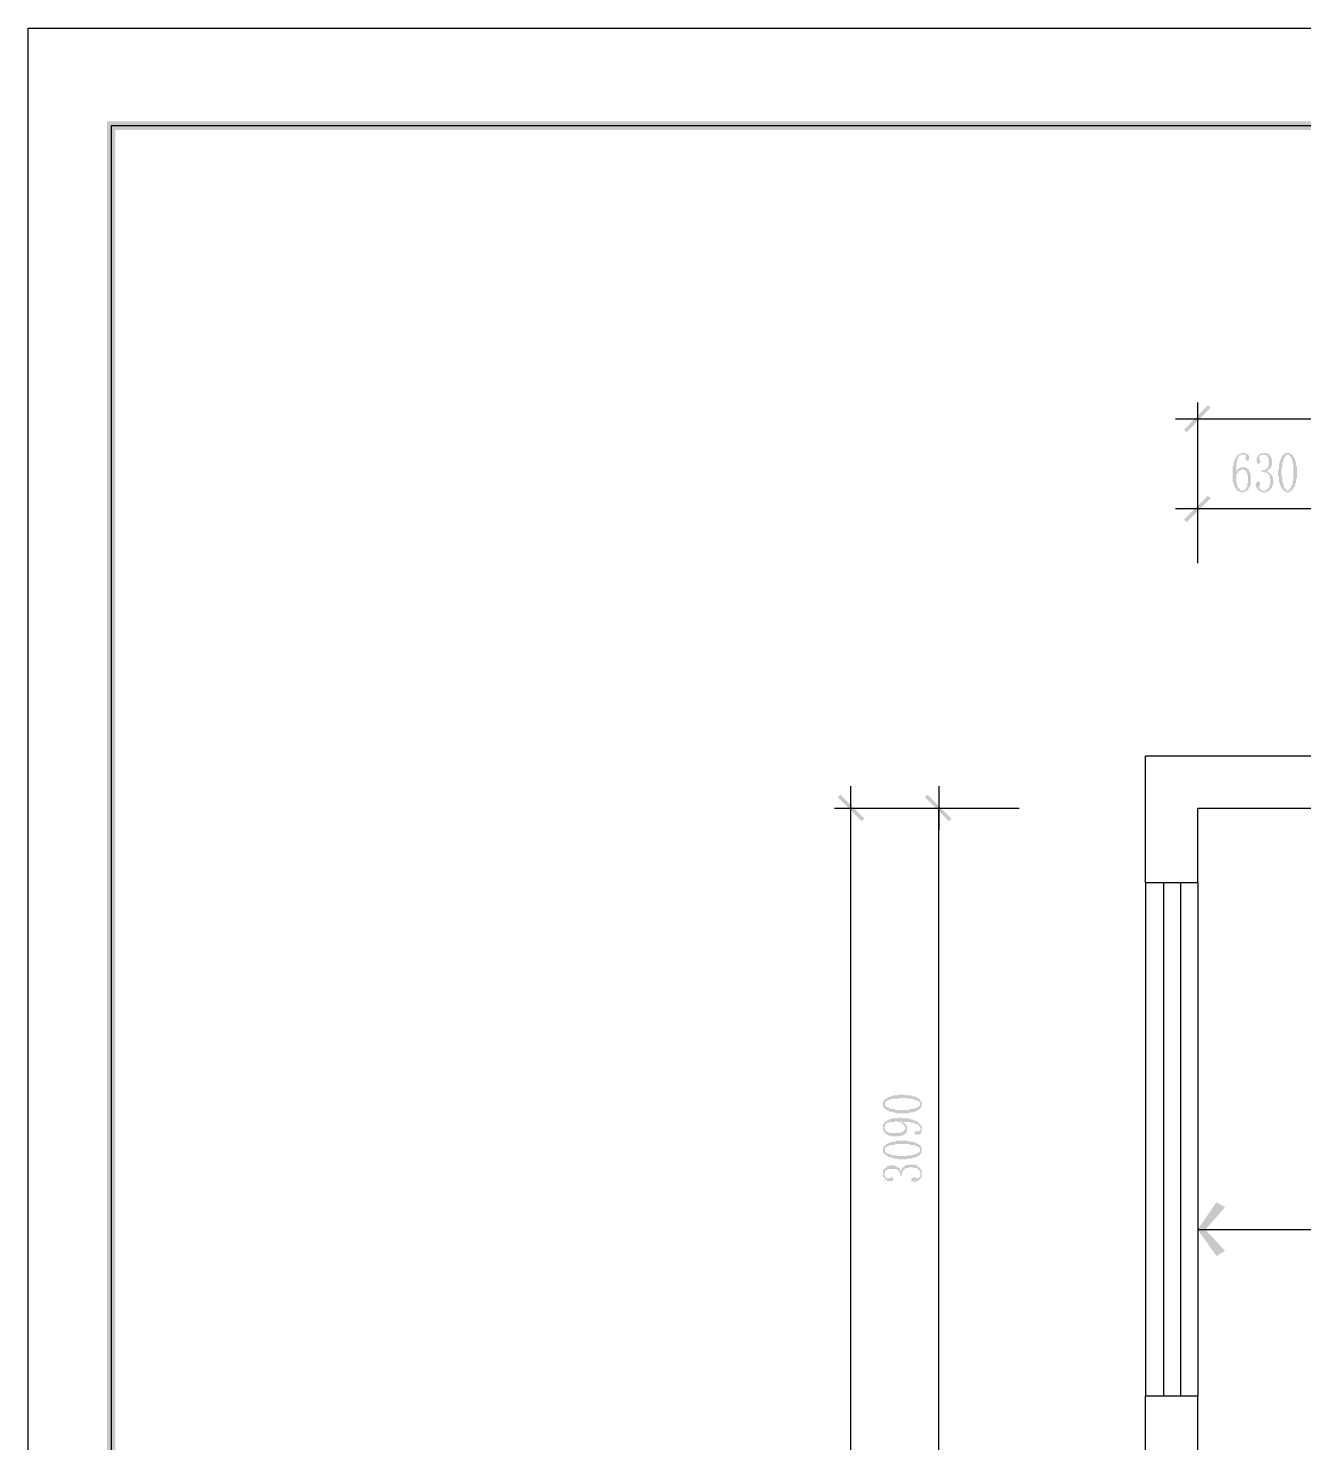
# Model space of a CAD drawing. Header units: inches. Extents: x 11 to 286, y 6 to 196.
# Drawn here: x 10.8 to 73.9, y 126 to 196.1 of the extents above; entities that cross this region are included whole.
import ezdxf

# ---------------------------------------------------------------- set-up
doc = ezdxf.new("R2010")
doc.units = ezdxf.units.IN
doc.header["$MEASUREMENT"] = 0
doc.layers.add('PDF_几何图形', color=7, linetype='Continuous')
doc.layers.add('PDF_实体填充', color=7, linetype='Continuous', true_color=0xffffff)

msp = doc.modelspace()

# ---------------------------------------------------------------- hatches: boundary and pattern name
at = {"layer": 'PDF_实体填充', "transparency": 33554559}
h = msp.add_hatch(color=7, dxfattribs=at)
h.paths.add_polyline_path([(254.734, 9.031), (254.31, 9.454), (14.661, 9.031)], flags=0)
h.paths.add_polyline_path([(254.31, 9.454), (14.661, 9.031), (15.085, 9.454)], flags=0)
h.paths.add_polyline_path([(14.661, 9.031), (15.085, 9.454), (14.661, 191.445)], flags=0)
h.paths.add_polyline_path([(15.085, 9.454), (14.661, 191.445), (15.085, 191.022)], flags=0)
h.paths.add_polyline_path([(14.661, 191.445), (15.085, 191.022), (254.734, 191.445)], flags=0)
h.paths.add_polyline_path([(15.085, 191.022), (254.734, 191.445), (254.31, 191.022)], flags=0)
h.paths.add_polyline_path([(254.734, 191.445), (254.31, 191.022), (254.734, 9.031)], flags=0)
h.paths.add_polyline_path([(254.31, 191.022), (254.734, 9.031), (254.31, 9.454), (254.31, 191.022)], flags=0)
h = msp.add_hatch(color=7, dxfattribs=at)
h.paths.add_polyline_path([(68.001, 176.163), (68.128, 176.036), (69.187, 177.391)], flags=0)
h.paths.add_polyline_path([(68.128, 176.036), (69.187, 177.391), (69.314, 177.264), (68.128, 176.036)], flags=0)
h = msp.add_hatch(color=7, dxfattribs=at)
h.paths.add_polyline_path([(70.584, 173.835), (70.584, 173.835), (70.584, 173.792), (70.584, 173.75), (70.584, 173.708), (70.584, 173.708), (70.584, 173.665), (70.584, 173.623), (70.584, 173.581), (70.584, 173.581), (70.584, 173.538), (70.584, 173.538), (70.626, 173.496), (70.626, 173.454), (70.626, 173.454), (70.626, 173.411), (70.626, 173.411), (70.668, 173.369), (70.668, 173.369), (70.668, 173.327), (70.668, 173.327), (70.711, 173.284), (70.711, 173.284), (70.711, 173.242), (70.753, 173.242), (70.753, 173.2), (70.795, 173.2), (70.795, 173.2), (70.795, 173.157), (70.838, 173.157), (70.838, 173.157), (70.88, 173.157), (70.88, 173.157), (70.922, 173.157), (70.922, 173.157), (70.965, 173.157), (70.965, 173.157), (71.007, 173.2), (71.007, 173.2), (71.049, 173.2), (71.049, 173.242), (71.049, 173.242), (71.092, 173.242), (71.092, 173.284), (71.092, 173.284), (71.092, 173.327), (71.134, 173.327), (71.134, 173.369), (71.134, 173.369), (71.134, 173.411), (71.134, 173.411), (71.134, 173.454), (71.134, 173.454), (71.134, 173.496), (71.176, 173.538), (71.176, 173.581), (71.176, 173.581), (71.176, 173.623), (71.176, 173.665), (71.176, 173.708), (71.176, 173.75), (71.176, 173.75), (71.176, 173.792), (71.176, 173.835), (71.176, 173.877), (71.176, 173.877), (71.134, 173.919), (71.134, 173.962), (71.134, 173.962), (71.134, 174.004), (71.134, 174.004), (71.134, 174.046), (71.092, 174.046), (71.092, 174.089), (71.092, 174.089), (71.049, 174.131), (71.049, 174.131), (71.007, 174.173), (71.007, 174.173), (71.007, 174.173), (70.965, 174.173), (70.965, 174.173), (70.922, 174.216), (70.922, 174.216), (70.88, 174.216), (70.88, 174.216), (70.838, 174.173), (70.838, 174.173), (70.795, 174.173), (70.795, 174.173), (70.753, 174.131), (70.753, 174.131), (70.711, 174.131), (70.711, 174.131), (70.711, 174.089), (70.668, 174.089), (70.668, 174.089), (70.668, 174.046), (70.668, 174.046), (70.626, 174.004), (70.626, 173.962), (70.626, 173.962), (70.584, 173.919), (70.584, 173.877), (70.584, 173.877), (70.584, 173.835), (70.584, 173.835)], flags=0)
h.paths.add_polyline_path([(70.922, 174.3), (70.922, 174.3), (70.965, 174.3), (71.007, 174.3), (71.007, 174.3), (71.049, 174.3), (71.049, 174.3), (71.092, 174.258), (71.092, 174.258), (71.134, 174.258), (71.134, 174.258), (71.134, 174.216), (71.176, 174.216), (71.176, 174.216), (71.219, 174.173), (71.219, 174.173), (71.219, 174.131), (71.219, 174.131), (71.219, 174.089), (71.261, 174.089), (71.261, 174.046), (71.261, 174.046), (71.261, 174.004), (71.303, 173.962), (71.303, 173.962), (71.303, 173.919), (71.303, 173.919), (71.303, 173.877), (71.303, 173.835), (71.303, 173.835), (71.303, 173.792), (71.303, 173.75), (71.303, 173.75), (71.303, 173.708), (71.303, 173.665), (71.303, 173.623), (71.303, 173.581), (71.303, 173.581), (71.303, 173.538), (71.303, 173.496), (71.303, 173.496), (71.303, 173.454), (71.261, 173.411), (71.261, 173.411), (71.261, 173.369), (71.261, 173.369), (71.261, 173.327), (71.219, 173.327), (71.219, 173.284), (71.219, 173.284), (71.219, 173.242), (71.176, 173.242), (71.176, 173.242), (71.176, 173.2), (71.134, 173.2), (71.134, 173.157), (71.092, 173.157), (71.092, 173.157), (71.049, 173.115), (71.049, 173.115), (71.007, 173.115), (71.007, 173.115), (70.965, 173.073), (70.965, 173.073), (70.922, 173.073), (70.922, 173.073), (70.88, 173.073), (70.88, 173.073), (70.88, 173.073), (70.838, 173.073), (70.838, 173.073), (70.795, 173.073), (70.795, 173.073), (70.753, 173.115), (70.753, 173.115), (70.711, 173.115), (70.711, 173.115), (70.668, 173.157), (70.668, 173.157), (70.626, 173.157), (70.626, 173.2), (70.626, 173.2), (70.584, 173.2), (70.584, 173.242), (70.541, 173.242), (70.541, 173.284), (70.541, 173.284), (70.541, 173.327), (70.499, 173.327), (70.499, 173.369), (70.499, 173.369), (70.499, 173.369), (70.499, 173.411), (70.457, 173.454), (70.457, 173.454), (70.457, 173.496), (70.457, 173.496), (70.457, 173.538), (70.457, 173.538), (70.414, 173.581), (70.414, 173.623), (70.414, 173.623), (70.414, 173.665), (70.414, 173.708), (70.414, 173.708), (70.414, 173.75), (70.414, 173.792), (70.414, 173.835), (70.414, 173.835), (70.414, 173.877), (70.414, 173.919), (70.414, 173.962), (70.414, 173.962), (70.414, 174.004), (70.414, 174.046), (70.414, 174.089), (70.414, 174.089), (70.414, 174.131), (70.414, 174.173), (70.414, 174.216), (70.414, 174.216), (70.414, 174.258), (70.414, 174.3), (70.414, 174.3), (70.414, 174.343), (70.414, 174.385), (70.457, 174.385), (70.457, 174.427), (70.457, 174.47), (70.457, 174.47), (70.457, 174.512), (70.457, 174.512), (70.457, 174.554), (70.499, 174.597), (70.499, 174.597), (70.499, 174.639), (70.499, 174.639), (70.499, 174.681), (70.541, 174.681), (70.541, 174.724), (70.541, 174.724), (70.541, 174.766), (70.541, 174.766), (70.584, 174.766), (70.584, 174.808), (70.584, 174.808), (70.626, 174.851), (70.626, 174.851), (70.626, 174.893), (70.668, 174.893), (70.668, 174.893), (70.711, 174.935), (70.711, 174.935), (70.711, 174.935), (70.753, 174.978), (70.753, 174.978), (70.795, 174.978), (70.795, 174.978), (70.838, 175.02), (70.838, 175.02), (70.88, 175.02), (70.88, 175.02), (70.922, 175.02), (70.922, 175.02), (70.965, 175.02), (71.007, 175.02), (71.007, 175.02), (71.049, 175.02), (71.049, 175.02), (71.092, 174.978), (71.092, 174.978), (71.134, 174.978), (71.134, 174.978), (71.134, 174.935), (71.176, 174.935), (71.176, 174.893), (71.219, 174.893), (71.219, 174.851), (71.219, 174.851), (71.219, 174.808), (71.219, 174.808), (71.219, 174.766), (71.219, 174.724), (71.219, 174.724), (71.219, 174.681), (71.219, 174.681), (71.219, 174.681), (71.176, 174.639), (71.176, 174.639), (71.134, 174.639), (71.134, 174.639), (71.092, 174.639), (71.092, 174.681), (71.092, 174.681), (71.049, 174.681), (71.049, 174.724), (71.049, 174.766), (71.049, 174.766), (71.049, 174.766), (71.049, 174.808), (71.049, 174.808), (71.049, 174.851), (71.049, 174.851), (71.049, 174.893), (71.049, 174.935), (71.049, 174.935), (71.007, 174.935), (71.007, 174.935), (70.965, 174.935), (70.965, 174.935), (70.922, 174.935), (70.922, 174.935), (70.88, 174.935), (70.88, 174.935), (70.838, 174.935), (70.838, 174.935), (70.795, 174.893), (70.795, 174.893), (70.753, 174.893), (70.753, 174.851), (70.753, 174.851), (70.711, 174.851), (70.711, 174.808), (70.668, 174.808), (70.668, 174.766), (70.668, 174.766), (70.668, 174.766), (70.668, 174.724), (70.668, 174.724), (70.626, 174.681), (70.626, 174.681), (70.626, 174.681), (70.626, 174.639), (70.626, 174.597), (70.626, 174.597), (70.626, 174.554), (70.626, 174.554), (70.584, 174.512), (70.584, 174.512), (70.584, 174.47), (70.584, 174.427), (70.584, 174.427), (70.584, 174.385), (70.584, 174.343), (70.584, 174.3), (70.584, 174.258), (70.584, 174.258), (70.584, 174.216), (70.584, 174.173), (70.584, 174.131), (70.584, 174.089), (70.584, 174.046), (70.584, 174.004), (70.584, 174.046), (70.584, 174.089), (70.626, 174.089), (70.626, 174.131), (70.626, 174.131), (70.626, 174.173), (70.668, 174.173), (70.668, 174.216), (70.711, 174.216), (70.711, 174.216), (70.711, 174.258), (70.753, 174.258), (70.753, 174.258), (70.795, 174.3), (70.795, 174.3), (70.838, 174.3), (70.838, 174.3), (70.88, 174.3), (70.88, 174.3), (70.922, 174.3), (70.922, 174.3), (70.922, 174.3), (70.922, 174.3)], flags=0)
for points in [[(72.446, 173.623), (72.446, 173.581), (72.404, 173.538), (72.404, 173.496), (72.404, 173.454), (72.404, 173.411), (72.362, 173.369), (72.362, 173.327), (72.362, 173.284), (72.319, 173.284), (72.319, 173.242), (72.277, 173.242), (72.277, 173.2), (72.235, 173.157), (72.192, 173.157), (72.15, 173.115), (72.108, 173.115), (72.065, 173.073), (72.023, 173.073), (71.981, 173.073), (71.938, 173.073), (71.896, 173.073), (71.854, 173.073), (71.811, 173.115), (71.769, 173.115), (71.727, 173.157), (71.684, 173.157), (71.684, 173.2), (71.642, 173.2), (71.642, 173.242), (71.6, 173.284), (71.6, 173.327), (71.557, 173.369), (71.557, 173.411), (71.557, 173.454), (71.557, 173.496), (71.6, 173.538), (71.6, 173.581), (71.642, 173.581), (71.642, 173.623), (71.684, 173.623), (71.727, 173.581), (71.769, 173.581), (71.769, 173.538), (71.769, 173.496), (71.769, 173.454), (71.769, 173.411), (71.769, 173.369), (71.727, 173.369), (71.727, 173.327), (71.727, 173.284), (71.769, 173.242), (71.811, 173.2), (71.854, 173.157), (71.896, 173.157), (71.938, 173.157), (71.981, 173.157), (72.023, 173.157), (72.065, 173.157), (72.065, 173.2), (72.108, 173.2), (72.15, 173.242), (72.192, 173.284), (72.192, 173.327), (72.235, 173.327), (72.235, 173.369), (72.235, 173.411), (72.235, 173.454), (72.277, 173.496), (72.277, 173.538), (72.277, 173.581), (72.277, 173.623), (72.277, 173.665), (72.277, 173.708), (72.277, 173.75), (72.235, 173.792), (72.235, 173.835), (72.235, 173.877), (72.235, 173.919), (72.192, 173.919), (72.192, 173.962), (72.15, 174.004), (72.108, 174.004), (72.108, 174.046), (72.065, 174.046), (72.023, 174.046), (71.981, 174.046), (71.981, 174.089), (71.938, 174.089), (71.896, 174.089), (71.854, 174.089), (71.854, 174.173), (71.896, 174.173), (71.938, 174.173), (71.981, 174.173), (72.023, 174.173), (72.065, 174.216), (72.108, 174.216), (72.108, 174.258), (72.15, 174.258), (72.15, 174.3), (72.15, 174.343), (72.192, 174.343), (72.192, 174.385), (72.192, 174.427), (72.192, 174.47), (72.192, 174.512), (72.192, 174.554), (72.192, 174.597), (72.192, 174.639), (72.192, 174.681), (72.192, 174.724), (72.192, 174.766), (72.15, 174.808), (72.15, 174.851), (72.108, 174.851), (72.108, 174.893), (72.065, 174.893), (72.065, 174.935), (72.023, 174.935), (71.981, 174.935), (71.938, 174.935), (71.896, 174.935), (71.854, 174.935), (71.811, 174.935), (71.811, 174.893), (71.769, 174.893), (71.769, 174.851), (71.727, 174.851), (71.727, 174.808), (71.727, 174.766), (71.727, 174.724), (71.727, 174.681), (71.769, 174.681), (71.769, 174.639), (71.769, 174.597), (71.769, 174.554), (71.769, 174.512), (71.727, 174.512), (71.684, 174.47), (71.642, 174.512), (71.6, 174.554), (71.6, 174.597), (71.6, 174.639), (71.6, 174.681), (71.6, 174.724), (71.6, 174.766), (71.642, 174.808), (71.642, 174.851), (71.684, 174.893), (71.727, 174.935), (71.769, 174.978), (71.811, 174.978), (71.854, 175.02), (71.896, 175.02), (71.938, 175.02), (71.981, 175.02), (72.023, 175.02), (72.065, 175.02), (72.108, 175.02), (72.108, 174.978), (72.15, 174.978), (72.192, 174.978), (72.192, 174.935), (72.235, 174.935), (72.235, 174.893), (72.277, 174.893), (72.277, 174.851), (72.319, 174.808), (72.319, 174.766), (72.319, 174.724), (72.362, 174.724), (72.362, 174.681), (72.362, 174.639), (72.362, 174.597), (72.362, 174.554), (72.362, 174.512), (72.362, 174.47), (72.362, 174.427), (72.319, 174.385), (72.319, 174.343), (72.319, 174.3), (72.277, 174.3), (72.277, 174.258), (72.235, 174.216), (72.192, 174.216), (72.192, 174.173), (72.15, 174.173), (72.108, 174.131), (72.15, 174.089), (72.192, 174.089), (72.192, 174.046), (72.235, 174.046), (72.277, 174.004), (72.319, 173.962), (72.319, 173.919), (72.362, 173.919), (72.362, 173.877), (72.362, 173.835), (72.404, 173.835), (72.404, 173.792), (72.404, 173.75), (72.404, 173.708), (72.404, 173.665)], [(54.497, 139.756), (54.539, 139.756), (54.582, 139.756), (54.624, 139.756), (54.666, 139.756), (54.709, 139.756), (54.709, 139.714), (54.751, 139.714), (54.793, 139.714), (54.793, 139.672), (54.836, 139.672), (54.878, 139.629), (54.92, 139.587), (54.963, 139.545), (54.963, 139.502), (55.005, 139.502), (55.005, 139.46), (55.005, 139.418), (55.005, 139.375), (55.005, 139.333), (55.005, 139.291), (55.005, 139.248), (55.005, 139.206), (55.005, 139.164), (55.005, 139.121), (54.963, 139.121), (54.963, 139.079), (54.92, 139.037), (54.878, 138.994), (54.836, 138.994), (54.836, 138.952), (54.793, 138.952), (54.751, 138.91), (54.709, 138.91), (54.666, 138.91), (54.624, 138.91), (54.582, 138.91), (54.539, 138.952), (54.497, 138.952), (54.497, 138.994), (54.497, 139.037), (54.497, 139.079), (54.539, 139.079), (54.582, 139.121), (54.624, 139.121), (54.666, 139.121), (54.709, 139.121), (54.709, 139.079), (54.751, 139.079), (54.793, 139.079), (54.836, 139.079), (54.878, 139.121), (54.92, 139.164), (54.92, 139.206), (54.92, 139.248), (54.963, 139.248), (54.963, 139.291), (54.963, 139.333), (54.92, 139.375), (54.92, 139.418), (54.92, 139.46), (54.878, 139.46), (54.878, 139.502), (54.836, 139.502), (54.836, 139.545), (54.793, 139.545), (54.751, 139.587), (54.709, 139.587), (54.666, 139.587), (54.624, 139.587), (54.582, 139.629), (54.539, 139.629), (54.497, 139.629), (54.455, 139.629), (54.412, 139.629), (54.37, 139.629), (54.37, 139.587), (54.328, 139.587), (54.285, 139.587), (54.243, 139.587), (54.201, 139.587), (54.201, 139.545), (54.158, 139.545), (54.116, 139.502), (54.074, 139.46), (54.074, 139.418), (54.031, 139.375), (54.031, 139.333), (54.031, 139.291), (54.031, 139.248), (54.031, 139.206), (53.947, 139.206), (53.947, 139.248), (53.947, 139.291), (53.947, 139.333), (53.904, 139.375), (53.904, 139.418), (53.862, 139.418), (53.862, 139.46), (53.82, 139.502), (53.777, 139.502), (53.777, 139.545), (53.735, 139.545), (53.693, 139.545), (53.65, 139.545), (53.608, 139.545), (53.566, 139.545), (53.523, 139.545), (53.481, 139.545), (53.439, 139.545), (53.396, 139.545), (53.354, 139.545), (53.312, 139.545), (53.312, 139.502), (53.269, 139.502), (53.227, 139.46), (53.185, 139.418), (53.185, 139.375), (53.185, 139.333), (53.142, 139.291), (53.142, 139.248), (53.185, 139.248), (53.185, 139.206), (53.185, 139.164), (53.227, 139.121), (53.269, 139.079), (53.312, 139.079), (53.354, 139.079), (53.396, 139.079), (53.439, 139.079), (53.481, 139.121), (53.523, 139.121), (53.566, 139.121), (53.566, 139.079), (53.608, 139.079), (53.608, 139.037), (53.608, 138.994), (53.566, 138.994), (53.566, 138.952), (53.523, 138.952), (53.481, 138.952), (53.439, 138.952), (53.396, 138.952), (53.354, 138.952), (53.312, 138.952), (53.269, 138.994), (53.227, 138.994), (53.227, 139.037), (53.185, 139.037), (53.185, 139.079), (53.142, 139.079), (53.142, 139.121), (53.1, 139.164), (53.1, 139.206), (53.1, 139.248), (53.1, 139.291), (53.1, 139.333), (53.1, 139.375), (53.1, 139.418), (53.1, 139.46), (53.1, 139.502), (53.142, 139.502), (53.142, 139.545), (53.185, 139.545), (53.185, 139.587), (53.227, 139.587), (53.227, 139.629), (53.269, 139.629), (53.269, 139.672), (53.312, 139.672), (53.354, 139.672), (53.396, 139.714), (53.439, 139.714), (53.481, 139.714), (53.523, 139.714), (53.566, 139.714), (53.608, 139.714), (53.65, 139.714), (53.693, 139.672), (53.735, 139.672), (53.777, 139.672), (53.777, 139.629), (53.82, 139.629), (53.862, 139.629), (53.862, 139.587), (53.904, 139.587), (53.904, 139.545), (53.947, 139.502), (53.947, 139.46), (53.989, 139.418), (53.989, 139.46), (53.989, 139.502), (54.031, 139.545), (54.031, 139.587), (54.074, 139.587), (54.074, 139.629), (54.116, 139.629), (54.116, 139.672), (54.158, 139.672), (54.201, 139.714), (54.243, 139.714), (54.285, 139.756), (54.328, 139.756), (54.37, 139.756), (54.412, 139.756), (54.455, 139.756)]]:
    msp.add_hatch(color=7, dxfattribs=at).paths.add_polyline_path(points, flags=0)
h = msp.add_hatch(color=7, dxfattribs=at)
h.paths.add_polyline_path([(73.124, 174.935), (73.124, 174.935), (73.081, 174.935), (73.081, 174.935), (73.081, 174.893), (73.039, 174.893), (73.039, 174.893), (73.039, 174.851), (72.997, 174.851), (72.997, 174.808), (72.997, 174.808), (72.954, 174.766), (72.954, 174.766), (72.954, 174.724), (72.912, 174.681), (72.912, 174.681), (72.912, 174.639), (72.912, 174.639), (72.912, 174.597), (72.912, 174.597), (72.912, 174.554), (72.87, 174.554), (72.87, 174.512), (72.87, 174.47), (72.87, 174.47), (72.87, 174.427), (72.87, 174.385), (72.87, 174.385), (72.87, 174.343), (72.87, 174.3), (72.87, 174.3), (72.87, 174.258), (72.827, 174.216), (72.827, 174.216), (72.827, 174.173), (72.827, 174.131), (72.827, 174.089), (72.827, 174.046), (72.827, 174.046), (72.827, 174.004), (72.827, 174.004), (72.827, 173.962), (72.827, 173.919), (72.827, 173.877), (72.87, 173.835), (72.87, 173.835), (72.87, 173.792), (72.87, 173.75), (72.87, 173.75), (72.87, 173.708), (72.87, 173.665), (72.87, 173.665), (72.87, 173.623), (72.87, 173.581), (72.87, 173.581), (72.87, 173.538), (72.912, 173.538), (72.912, 173.496), (72.912, 173.496), (72.912, 173.454), (72.912, 173.454), (72.912, 173.411), (72.912, 173.411), (72.954, 173.369), (72.954, 173.327), (72.954, 173.327), (72.997, 173.284), (72.997, 173.242), (72.997, 173.242), (73.039, 173.242), (73.039, 173.2), (73.039, 173.2), (73.081, 173.2), (73.081, 173.157), (73.124, 173.157), (73.124, 173.157), (73.124, 173.157), (73.166, 173.157), (73.166, 173.157), (73.208, 173.157), (73.208, 173.2), (73.208, 173.2), (73.251, 173.2), (73.251, 173.242), (73.251, 173.242), (73.293, 173.284), (73.293, 173.284), (73.293, 173.327), (73.335, 173.327), (73.335, 173.369), (73.335, 173.411), (73.335, 173.411), (73.378, 173.454), (73.378, 173.454), (73.378, 173.496), (73.378, 173.496), (73.378, 173.538), (73.378, 173.538), (73.378, 173.581), (73.378, 173.623), (73.378, 173.623), (73.42, 173.665), (73.42, 173.708), (73.42, 173.708), (73.42, 173.75), (73.42, 173.792), (73.42, 173.792), (73.42, 173.835), (73.42, 173.877), (73.42, 173.919), (73.42, 173.919), (73.42, 173.962), (73.42, 174.004), (73.42, 174.046), (73.42, 174.046), (73.42, 174.089), (73.42, 174.131), (73.42, 174.173), (73.42, 174.173), (73.42, 174.216), (73.42, 174.258), (73.42, 174.3), (73.42, 174.3), (73.42, 174.343), (73.42, 174.385), (73.42, 174.385), (73.42, 174.427), (73.378, 174.47), (73.378, 174.47), (73.378, 174.512), (73.378, 174.554), (73.378, 174.554), (73.378, 174.597), (73.378, 174.597), (73.378, 174.639), (73.378, 174.639), (73.335, 174.681), (73.335, 174.681), (73.335, 174.681), (73.335, 174.724), (73.335, 174.766), (73.335, 174.766), (73.293, 174.808), (73.293, 174.851), (73.293, 174.851), (73.251, 174.851), (73.251, 174.893), (73.251, 174.893), (73.208, 174.893), (73.208, 174.935), (73.166, 174.935), (73.166, 174.935), (73.124, 174.935), (73.124, 174.935), (73.124, 174.935)], flags=0)
h.paths.add_polyline_path([(73.124, 173.073), (73.124, 173.073), (73.081, 173.073), (73.081, 173.073), (73.039, 173.073), (73.039, 173.115), (72.997, 173.115), (72.997, 173.115), (72.997, 173.115), (72.954, 173.157), (72.954, 173.157), (72.912, 173.157), (72.912, 173.2), (72.912, 173.2), (72.87, 173.242), (72.87, 173.242), (72.827, 173.284), (72.827, 173.284), (72.827, 173.327), (72.827, 173.327), (72.785, 173.369), (72.785, 173.369), (72.785, 173.411), (72.785, 173.411), (72.743, 173.454), (72.743, 173.454), (72.743, 173.496), (72.743, 173.496), (72.743, 173.538), (72.743, 173.538), (72.7, 173.581), (72.7, 173.623), (72.7, 173.623), (72.7, 173.665), (72.7, 173.665), (72.7, 173.708), (72.7, 173.75), (72.7, 173.792), (72.7, 173.792), (72.7, 173.835), (72.7, 173.877), (72.658, 173.877), (72.658, 173.919), (72.658, 173.962), (72.658, 174.004), (72.658, 174.046), (72.658, 174.046), (72.658, 174.089), (72.658, 174.131), (72.658, 174.173), (72.658, 174.173), (72.7, 174.216), (72.7, 174.258), (72.7, 174.258), (72.7, 174.3), (72.7, 174.343), (72.7, 174.343), (72.7, 174.385), (72.7, 174.427), (72.7, 174.427), (72.7, 174.47), (72.7, 174.512), (72.743, 174.512), (72.743, 174.554), (72.743, 174.597), (72.743, 174.597), (72.743, 174.639), (72.743, 174.639), (72.785, 174.681), (72.785, 174.681), (72.785, 174.724), (72.785, 174.724), (72.827, 174.766), (72.827, 174.766), (72.827, 174.808), (72.87, 174.851), (72.87, 174.851), (72.87, 174.893), (72.912, 174.893), (72.912, 174.893), (72.912, 174.935), (72.954, 174.935), (72.954, 174.978), (72.997, 174.978), (72.997, 174.978), (72.997, 174.978), (73.039, 175.02), (73.039, 175.02), (73.081, 175.02), (73.081, 175.02), (73.124, 175.02), (73.124, 175.02), (73.166, 175.02), (73.166, 175.02), (73.208, 175.02), (73.208, 175.02), (73.251, 175.02), (73.251, 174.978), (73.293, 174.978), (73.293, 174.978), (73.293, 174.978), (73.335, 174.935), (73.335, 174.935), (73.378, 174.893), (73.378, 174.893), (73.378, 174.893), (73.42, 174.851), (73.42, 174.808), (73.462, 174.808), (73.462, 174.766), (73.462, 174.766), (73.462, 174.724), (73.462, 174.724), (73.505, 174.724), (73.505, 174.681), (73.505, 174.639), (73.505, 174.639), (73.505, 174.597), (73.547, 174.597), (73.547, 174.554), (73.547, 174.554), (73.547, 174.512), (73.547, 174.47), (73.547, 174.47), (73.547, 174.427), (73.547, 174.385), (73.589, 174.385), (73.589, 174.343), (73.589, 174.3), (73.589, 174.3), (73.589, 174.258), (73.589, 174.216), (73.589, 174.173), (73.589, 174.173), (73.589, 174.131), (73.589, 174.089), (73.589, 174.046), (73.589, 174.046), (73.589, 174.004), (73.589, 174.004), (73.589, 173.962), (73.589, 173.919), (73.589, 173.877), (73.589, 173.877), (73.589, 173.835), (73.589, 173.792), (73.589, 173.75), (73.589, 173.75), (73.547, 173.708), (73.547, 173.665), (73.547, 173.665), (73.547, 173.623), (73.547, 173.581), (73.547, 173.581), (73.547, 173.538), (73.547, 173.538), (73.505, 173.496), (73.505, 173.496), (73.505, 173.454), (73.505, 173.411), (73.505, 173.411), (73.505, 173.369), (73.462, 173.369), (73.462, 173.327), (73.462, 173.327), (73.462, 173.327), (73.42, 173.284), (73.42, 173.284), (73.42, 173.242), (73.378, 173.242), (73.378, 173.2), (73.378, 173.2), (73.335, 173.157), (73.335, 173.157), (73.293, 173.115), (73.293, 173.115), (73.251, 173.115), (73.251, 173.115), (73.251, 173.115), (73.208, 173.073), (73.208, 173.073), (73.166, 173.073), (73.166, 173.073), (73.124, 173.073), (73.124, 173.073), (73.124, 173.073)], flags=0)
h = msp.add_hatch(color=7, dxfattribs=at)
h.paths.add_polyline_path([(68.001, 171.718), (68.128, 171.591), (69.187, 172.903)], flags=0)
h.paths.add_polyline_path([(68.128, 171.591), (69.187, 172.903), (69.314, 172.776), (68.128, 171.591)], flags=0)
h = msp.add_hatch(color=7, dxfattribs=at)
h.paths.add_polyline_path([(50.983, 158.087), (50.856, 157.96), (52.169, 156.901)], flags=0)
h.paths.add_polyline_path([(50.856, 157.96), (52.169, 156.901), (52.042, 156.774), (50.856, 157.96)], flags=0)
h = msp.add_hatch(color=7, dxfattribs=at)
h.paths.add_polyline_path([(55.301, 158.087), (55.174, 157.96), (56.487, 156.901)], flags=0)
h.paths.add_polyline_path([(55.174, 157.96), (56.487, 156.901), (56.36, 156.774), (55.174, 157.96)], flags=0)
h = msp.add_hatch(color=7, dxfattribs=at)
h.paths.add_polyline_path([(53.185, 142.762), (53.185, 142.72), (53.185, 142.72), (53.185, 142.72), (53.185, 142.677), (53.185, 142.677), (53.227, 142.677), (53.227, 142.635), (53.269, 142.635), (53.269, 142.593), (53.312, 142.593), (53.312, 142.593), (53.354, 142.593), (53.396, 142.55), (53.396, 142.55), (53.439, 142.55), (53.439, 142.55), (53.481, 142.55), (53.481, 142.508), (53.523, 142.508), (53.523, 142.508), (53.566, 142.508), (53.608, 142.508), (53.608, 142.508), (53.65, 142.508), (53.65, 142.508), (53.693, 142.466), (53.735, 142.466), (53.735, 142.466), (53.777, 142.466), (53.82, 142.466), (53.862, 142.466), (53.862, 142.466), (53.904, 142.466), (53.947, 142.466), (53.989, 142.466), (53.989, 142.466), (54.031, 142.466), (54.031, 142.466), (54.074, 142.466), (54.116, 142.466), (54.158, 142.466), (54.201, 142.466), (54.201, 142.466), (54.243, 142.466), (54.285, 142.466), (54.328, 142.466), (54.328, 142.466), (54.37, 142.466), (54.412, 142.466), (54.412, 142.508), (54.455, 142.508), (54.497, 142.508), (54.497, 142.508), (54.539, 142.508), (54.539, 142.508), (54.582, 142.508), (54.624, 142.508), (54.624, 142.508), (54.666, 142.55), (54.666, 142.55), (54.709, 142.55), (54.709, 142.55), (54.751, 142.55), (54.751, 142.593), (54.793, 142.593), (54.836, 142.593), (54.836, 142.635), (54.878, 142.635), (54.878, 142.635), (54.878, 142.677), (54.92, 142.677), (54.92, 142.677), (54.92, 142.72), (54.92, 142.72), (54.92, 142.762), (54.92, 142.762), (54.92, 142.762), (54.92, 142.804), (54.92, 142.804), (54.92, 142.847), (54.92, 142.847), (54.878, 142.847), (54.878, 142.889), (54.878, 142.889), (54.836, 142.889), (54.836, 142.931), (54.793, 142.931), (54.751, 142.931), (54.751, 142.974), (54.709, 142.974), (54.666, 142.974), (54.666, 142.974), (54.624, 142.974), (54.624, 142.974), (54.582, 143.016), (54.582, 143.016), (54.539, 143.016), (54.539, 143.016), (54.497, 143.016), (54.455, 143.016), (54.455, 143.016), (54.412, 143.016), (54.37, 143.016), (54.37, 143.016), (54.328, 143.016), (54.285, 143.016), (54.285, 143.016), (54.243, 143.058), (54.201, 143.058), (54.158, 143.058), (54.116, 143.058), (54.116, 143.058), (54.074, 143.058), (54.031, 143.058), (54.031, 143.058), (53.989, 143.058), (53.947, 143.058), (53.904, 143.058), (53.862, 143.058), (53.862, 143.016), (53.82, 143.016), (53.777, 143.016), (53.777, 143.016), (53.735, 143.016), (53.693, 143.016), (53.693, 143.016), (53.65, 143.016), (53.608, 143.016), (53.608, 143.016), (53.566, 143.016), (53.523, 143.016), (53.523, 143.016), (53.481, 142.974), (53.481, 142.974), (53.439, 142.974), (53.439, 142.974), (53.396, 142.974), (53.396, 142.974), (53.354, 142.974), (53.354, 142.931), (53.312, 142.931), (53.312, 142.931), (53.269, 142.931), (53.269, 142.889), (53.227, 142.889), (53.227, 142.847), (53.185, 142.847), (53.185, 142.847), (53.185, 142.804), (53.185, 142.804), (53.185, 142.762), (53.185, 142.762), (53.185, 142.762), (53.185, 142.762)], flags=0)
h.paths.add_polyline_path([(55.005, 142.762), (55.005, 142.72), (55.005, 142.72), (55.005, 142.677), (55.005, 142.677), (55.005, 142.677), (55.005, 142.635), (55.005, 142.635), (54.963, 142.593), (54.963, 142.593), (54.963, 142.55), (54.92, 142.55), (54.92, 142.55), (54.92, 142.508), (54.878, 142.508), (54.878, 142.466), (54.836, 142.466), (54.793, 142.466), (54.793, 142.423), (54.751, 142.423), (54.751, 142.423), (54.751, 142.423), (54.709, 142.381), (54.709, 142.381), (54.666, 142.381), (54.624, 142.381), (54.624, 142.381), (54.582, 142.381), (54.582, 142.339), (54.539, 142.339), (54.539, 142.339), (54.497, 142.339), (54.455, 142.339), (54.455, 142.339), (54.412, 142.339), (54.37, 142.296), (54.37, 142.296), (54.328, 142.296), (54.285, 142.296), (54.285, 142.296), (54.243, 142.296), (54.201, 142.296), (54.158, 142.296), (54.158, 142.296), (54.116, 142.296), (54.074, 142.296), (54.031, 142.296), (54.031, 142.296), (53.989, 142.296), (53.947, 142.296), (53.904, 142.296), (53.904, 142.296), (53.862, 142.296), (53.82, 142.296), (53.777, 142.296), (53.777, 142.296), (53.735, 142.296), (53.693, 142.339), (53.693, 142.339), (53.65, 142.339), (53.65, 142.339), (53.608, 142.339), (53.566, 142.339), (53.566, 142.339), (53.523, 142.381), (53.523, 142.381), (53.481, 142.381), (53.439, 142.381), (53.439, 142.381), (53.396, 142.381), (53.396, 142.423), (53.354, 142.423), (53.354, 142.423), (53.312, 142.423), (53.312, 142.466), (53.269, 142.466), (53.269, 142.466), (53.227, 142.508), (53.227, 142.508), (53.185, 142.55), (53.185, 142.55), (53.142, 142.55), (53.142, 142.593), (53.142, 142.593), (53.1, 142.635), (53.1, 142.635), (53.1, 142.677), (53.1, 142.677), (53.1, 142.677), (53.1, 142.72), (53.1, 142.72), (53.1, 142.762), (53.1, 142.762), (53.1, 142.804), (53.1, 142.804), (53.1, 142.847), (53.1, 142.847), (53.1, 142.889), (53.1, 142.889), (53.142, 142.931), (53.142, 142.931), (53.142, 142.931), (53.185, 142.974), (53.185, 142.974), (53.227, 143.016), (53.227, 143.016), (53.269, 143.016), (53.269, 143.058), (53.312, 143.058), (53.312, 143.058), (53.354, 143.101), (53.354, 143.101), (53.396, 143.101), (53.396, 143.101), (53.439, 143.101), (53.439, 143.143), (53.481, 143.143), (53.481, 143.143), (53.523, 143.143), (53.523, 143.143), (53.566, 143.143), (53.608, 143.185), (53.608, 143.185), (53.65, 143.185), (53.65, 143.185), (53.693, 143.185), (53.735, 143.185), (53.735, 143.185), (53.777, 143.185), (53.82, 143.185), (53.862, 143.185), (53.862, 143.185), (53.904, 143.228), (53.947, 143.228), (53.989, 143.228), (53.989, 143.228), (54.031, 143.228), (54.031, 143.228), (54.074, 143.228), (54.116, 143.228), (54.158, 143.228), (54.201, 143.228), (54.201, 143.185), (54.243, 143.185), (54.285, 143.185), (54.328, 143.185), (54.328, 143.185), (54.37, 143.185), (54.412, 143.185), (54.412, 143.185), (54.455, 143.185), (54.497, 143.185), (54.497, 143.185), (54.539, 143.143), (54.539, 143.143), (54.582, 143.143), (54.624, 143.143), (54.624, 143.143), (54.666, 143.143), (54.666, 143.143), (54.709, 143.101), (54.709, 143.101), (54.751, 143.101), (54.751, 143.101), (54.751, 143.101), (54.793, 143.058), (54.793, 143.058), (54.836, 143.058), (54.878, 143.016), (54.878, 143.016), (54.92, 142.974), (54.92, 142.974), (54.92, 142.974), (54.963, 142.931), (54.963, 142.931), (54.963, 142.889), (55.005, 142.889), (55.005, 142.889), (55.005, 142.847), (55.005, 142.847), (55.005, 142.804), (55.005, 142.804), (55.005, 142.762), (55.005, 142.762), (55.005, 142.762), (55.005, 142.762)], flags=0)
h = msp.add_hatch(color=7, dxfattribs=at)
h.paths.add_polyline_path([(53.693, 141.323), (53.735, 141.323), (53.777, 141.323), (53.777, 141.323), (53.82, 141.323), (53.862, 141.323), (53.862, 141.323), (53.904, 141.323), (53.947, 141.323), (53.947, 141.323), (53.989, 141.323), (53.989, 141.365), (54.031, 141.365), (54.031, 141.365), (54.074, 141.365), (54.074, 141.407), (54.116, 141.407), (54.116, 141.407), (54.158, 141.45), (54.158, 141.45), (54.158, 141.492), (54.201, 141.492), (54.201, 141.534), (54.201, 141.534), (54.201, 141.577), (54.201, 141.577), (54.201, 141.577), (54.201, 141.619), (54.201, 141.619), (54.158, 141.661), (54.158, 141.661), (54.158, 141.704), (54.158, 141.704), (54.116, 141.746), (54.116, 141.746), (54.074, 141.746), (54.074, 141.788), (54.031, 141.788), (54.031, 141.788), (54.031, 141.831), (53.989, 141.831), (53.947, 141.831), (53.947, 141.873), (53.904, 141.873), (53.862, 141.873), (53.862, 141.873), (53.82, 141.873), (53.82, 141.873), (53.777, 141.915), (53.777, 141.915), (53.735, 141.915), (53.735, 141.915), (53.693, 141.915), (53.65, 141.873), (53.608, 141.873), (53.608, 141.873), (53.566, 141.873), (53.523, 141.873), (53.523, 141.873), (53.481, 141.873), (53.439, 141.873), (53.439, 141.873), (53.396, 141.873), (53.396, 141.831), (53.354, 141.831), (53.354, 141.831), (53.312, 141.831), (53.312, 141.831), (53.269, 141.788), (53.269, 141.788), (53.227, 141.788), (53.227, 141.746), (53.185, 141.746), (53.185, 141.704), (53.185, 141.704), (53.185, 141.661), (53.185, 141.661), (53.185, 141.619), (53.142, 141.619), (53.142, 141.577), (53.142, 141.577), (53.185, 141.534), (53.185, 141.534), (53.185, 141.492), (53.185, 141.492), (53.185, 141.45), (53.227, 141.45), (53.227, 141.45), (53.227, 141.407), (53.269, 141.407), (53.269, 141.365), (53.312, 141.365), (53.312, 141.365), (53.312, 141.365), (53.354, 141.365), (53.354, 141.365), (53.396, 141.323), (53.439, 141.323), (53.439, 141.323), (53.481, 141.323), (53.523, 141.323), (53.523, 141.323), (53.566, 141.323), (53.608, 141.323), (53.608, 141.323), (53.65, 141.323), (53.693, 141.323), (53.693, 141.323), (53.693, 141.323)], flags=0)
h.paths.add_polyline_path([(54.285, 141.534), (54.285, 141.534), (54.285, 141.492), (54.285, 141.45), (54.285, 141.45), (54.285, 141.407), (54.285, 141.407), (54.243, 141.365), (54.243, 141.365), (54.243, 141.365), (54.243, 141.323), (54.201, 141.323), (54.201, 141.28), (54.158, 141.28), (54.158, 141.28), (54.158, 141.238), (54.116, 141.238), (54.116, 141.238), (54.116, 141.238), (54.074, 141.196), (54.074, 141.196), (54.031, 141.196), (53.989, 141.196), (53.989, 141.196), (53.947, 141.196), (53.947, 141.153), (53.904, 141.153), (53.862, 141.153), (53.862, 141.153), (53.82, 141.153), (53.777, 141.153), (53.735, 141.153), (53.693, 141.153), (53.693, 141.153), (53.693, 141.153), (53.65, 141.153), (53.608, 141.153), (53.566, 141.153), (53.566, 141.153), (53.523, 141.153), (53.481, 141.153), (53.481, 141.196), (53.439, 141.196), (53.439, 141.196), (53.396, 141.196), (53.354, 141.196), (53.354, 141.238), (53.312, 141.238), (53.312, 141.238), (53.269, 141.238), (53.269, 141.28), (53.269, 141.28), (53.227, 141.28), (53.227, 141.28), (53.185, 141.323), (53.185, 141.323), (53.185, 141.323), (53.142, 141.365), (53.142, 141.365), (53.142, 141.407), (53.142, 141.407), (53.1, 141.45), (53.1, 141.45), (53.1, 141.492), (53.1, 141.492), (53.1, 141.534), (53.1, 141.534), (53.1, 141.577), (53.1, 141.577), (53.1, 141.619), (53.1, 141.661), (53.1, 141.661), (53.1, 141.704), (53.1, 141.704), (53.1, 141.746), (53.1, 141.746), (53.142, 141.788), (53.142, 141.788), (53.142, 141.788), (53.142, 141.831), (53.185, 141.831), (53.185, 141.873), (53.227, 141.873), (53.227, 141.873), (53.269, 141.915), (53.269, 141.915), (53.312, 141.915), (53.312, 141.958), (53.312, 141.958), (53.354, 141.958), (53.354, 141.958), (53.396, 142), (53.396, 142), (53.439, 142), (53.439, 142), (53.481, 142), (53.481, 142), (53.523, 142.042), (53.566, 142.042), (53.566, 142.042), (53.608, 142.042), (53.65, 142.042), (53.65, 142.042), (53.693, 142.042), (53.735, 142.042), (53.735, 142.042), (53.777, 142.042), (53.82, 142.042), (53.862, 142.042), (53.862, 142.085), (53.904, 142.085), (53.947, 142.085), (53.989, 142.085), (54.031, 142.085), (54.031, 142.042), (54.074, 142.042), (54.116, 142.042), (54.158, 142.042), (54.158, 142.042), (54.201, 142.042), (54.243, 142.042), (54.243, 142.042), (54.285, 142.042), (54.328, 142.042), (54.328, 142.042), (54.37, 142.042), (54.412, 142.042), (54.412, 142), (54.455, 142), (54.455, 142), (54.497, 142), (54.539, 142), (54.539, 142), (54.582, 142), (54.582, 141.958), (54.624, 141.958), (54.624, 141.958), (54.666, 141.958), (54.709, 141.915), (54.709, 141.915), (54.709, 141.915), (54.751, 141.915), (54.751, 141.915), (54.793, 141.873), (54.793, 141.873), (54.836, 141.873), (54.836, 141.831), (54.878, 141.831), (54.878, 141.788), (54.92, 141.788), (54.92, 141.788), (54.92, 141.746), (54.963, 141.746), (54.963, 141.704), (54.963, 141.704), (55.005, 141.661), (55.005, 141.661), (55.005, 141.661), (55.005, 141.619), (55.005, 141.619), (55.005, 141.577), (55.005, 141.577), (55.005, 141.534), (55.005, 141.534), (55.005, 141.534), (55.005, 141.492), (55.005, 141.45), (55.005, 141.45), (55.005, 141.407), (55.005, 141.407), (55.005, 141.365), (55.005, 141.365), (54.963, 141.323), (54.963, 141.323), (54.963, 141.323), (54.963, 141.28), (54.92, 141.28), (54.92, 141.28), (54.878, 141.238), (54.878, 141.238), (54.836, 141.238), (54.793, 141.238), (54.793, 141.238), (54.793, 141.238), (54.751, 141.238), (54.709, 141.238), (54.709, 141.238), (54.709, 141.238), (54.666, 141.28), (54.666, 141.28), (54.666, 141.323), (54.666, 141.323), (54.666, 141.365), (54.666, 141.365), (54.666, 141.407), (54.709, 141.407), (54.709, 141.407), (54.751, 141.407), (54.793, 141.407), (54.793, 141.407), (54.836, 141.407), (54.836, 141.407), (54.878, 141.407), (54.878, 141.407), (54.92, 141.45), (54.92, 141.45), (54.92, 141.45), (54.92, 141.492), (54.963, 141.492), (54.963, 141.534), (54.963, 141.534), (54.963, 141.534), (54.963, 141.577), (54.92, 141.577), (54.92, 141.619), (54.92, 141.619), (54.92, 141.661), (54.92, 141.661), (54.878, 141.661), (54.878, 141.704), (54.836, 141.704), (54.836, 141.704), (54.793, 141.746), (54.793, 141.746), (54.751, 141.746), (54.751, 141.788), (54.709, 141.788), (54.709, 141.788), (54.709, 141.788), (54.666, 141.788), (54.666, 141.788), (54.624, 141.831), (54.624, 141.831), (54.582, 141.831), (54.582, 141.831), (54.539, 141.831), (54.539, 141.831), (54.497, 141.831), (54.455, 141.873), (54.455, 141.873), (54.412, 141.873), (54.37, 141.873), (54.37, 141.873), (54.328, 141.873), (54.285, 141.873), (54.285, 141.873), (54.243, 141.873), (54.201, 141.873), (54.158, 141.873), (54.116, 141.873), (54.074, 141.873), (54.074, 141.873), (54.031, 141.915), (53.989, 141.915), (53.989, 141.915), (53.989, 141.873), (54.031, 141.873), (54.074, 141.873), (54.074, 141.873), (54.116, 141.831), (54.116, 141.831), (54.158, 141.831), (54.158, 141.788), (54.201, 141.788), (54.201, 141.746), (54.201, 141.746), (54.243, 141.746), (54.243, 141.704), (54.243, 141.704), (54.285, 141.661), (54.285, 141.661), (54.285, 141.619), (54.285, 141.619), (54.285, 141.577), (54.285, 141.577), (54.285, 141.534), (54.285, 141.534), (54.285, 141.534)], flags=0)
h = msp.add_hatch(color=7, dxfattribs=at)
h.paths.add_polyline_path([(53.185, 140.476), (53.185, 140.476), (53.185, 140.434), (53.185, 140.434), (53.185, 140.434), (53.185, 140.391), (53.227, 140.391), (53.227, 140.349), (53.269, 140.349), (53.269, 140.349), (53.312, 140.307), (53.312, 140.307), (53.354, 140.307), (53.396, 140.307), (53.396, 140.264), (53.439, 140.264), (53.439, 140.264), (53.481, 140.264), (53.481, 140.264), (53.523, 140.264), (53.523, 140.222), (53.566, 140.222), (53.608, 140.222), (53.608, 140.222), (53.65, 140.222), (53.65, 140.222), (53.693, 140.222), (53.735, 140.222), (53.735, 140.222), (53.777, 140.222), (53.82, 140.18), (53.862, 140.18), (53.862, 140.18), (53.904, 140.18), (53.947, 140.18), (53.989, 140.18), (53.989, 140.18), (54.031, 140.18), (54.031, 140.18), (54.074, 140.18), (54.116, 140.18), (54.158, 140.18), (54.201, 140.18), (54.201, 140.18), (54.243, 140.18), (54.285, 140.18), (54.328, 140.222), (54.328, 140.222), (54.37, 140.222), (54.412, 140.222), (54.412, 140.222), (54.455, 140.222), (54.497, 140.222), (54.497, 140.222), (54.539, 140.222), (54.539, 140.222), (54.582, 140.264), (54.624, 140.264), (54.624, 140.264), (54.666, 140.264), (54.666, 140.264), (54.709, 140.264), (54.709, 140.264), (54.751, 140.307), (54.751, 140.307), (54.793, 140.307), (54.836, 140.349), (54.836, 140.349), (54.878, 140.349), (54.878, 140.391), (54.878, 140.391), (54.92, 140.391), (54.92, 140.434), (54.92, 140.434), (54.92, 140.476), (54.92, 140.476), (54.92, 140.476), (54.92, 140.518), (54.92, 140.518), (54.92, 140.561), (54.92, 140.561), (54.92, 140.561), (54.878, 140.603), (54.878, 140.603), (54.878, 140.603), (54.836, 140.645), (54.836, 140.645), (54.793, 140.645), (54.751, 140.688), (54.751, 140.688), (54.709, 140.688), (54.666, 140.688), (54.666, 140.73), (54.624, 140.73), (54.624, 140.73), (54.582, 140.73), (54.582, 140.73), (54.539, 140.73), (54.539, 140.73), (54.497, 140.73), (54.455, 140.73), (54.455, 140.73), (54.412, 140.772), (54.37, 140.772), (54.37, 140.772), (54.328, 140.772), (54.285, 140.772), (54.285, 140.772), (54.243, 140.772), (54.201, 140.772), (54.158, 140.772), (54.116, 140.772), (54.116, 140.772), (54.074, 140.772), (54.031, 140.772), (54.031, 140.772), (53.989, 140.772), (53.947, 140.772), (53.904, 140.772), (53.862, 140.772), (53.862, 140.772), (53.82, 140.772), (53.777, 140.772), (53.777, 140.772), (53.735, 140.772), (53.693, 140.772), (53.693, 140.73), (53.65, 140.73), (53.608, 140.73), (53.608, 140.73), (53.566, 140.73), (53.523, 140.73), (53.523, 140.73), (53.481, 140.73), (53.481, 140.73), (53.439, 140.73), (53.439, 140.688), (53.396, 140.688), (53.396, 140.688), (53.354, 140.688), (53.354, 140.688), (53.312, 140.645), (53.312, 140.645), (53.269, 140.645), (53.269, 140.645), (53.227, 140.603), (53.227, 140.603), (53.185, 140.561), (53.185, 140.561), (53.185, 140.561), (53.185, 140.518), (53.185, 140.518), (53.185, 140.476), (53.185, 140.476), (53.185, 140.476)], flags=0)
h.paths.add_polyline_path([(55.005, 140.476), (55.005, 140.476), (55.005, 140.434), (55.005, 140.434), (55.005, 140.391), (55.005, 140.391), (55.005, 140.349), (55.005, 140.349), (54.963, 140.307), (54.963, 140.307), (54.963, 140.307), (54.92, 140.264), (54.92, 140.264), (54.92, 140.222), (54.878, 140.222), (54.878, 140.222), (54.836, 140.18), (54.793, 140.18), (54.793, 140.18), (54.751, 140.137), (54.751, 140.137), (54.751, 140.137), (54.709, 140.137), (54.709, 140.137), (54.666, 140.095), (54.624, 140.095), (54.624, 140.095), (54.582, 140.095), (54.582, 140.095), (54.539, 140.095), (54.539, 140.053), (54.497, 140.053), (54.455, 140.053), (54.455, 140.053), (54.412, 140.053), (54.37, 140.053), (54.37, 140.053), (54.328, 140.053), (54.285, 140.053), (54.285, 140.053), (54.243, 140.01), (54.201, 140.01), (54.158, 140.01), (54.158, 140.01), (54.116, 140.01), (54.074, 140.01), (54.031, 140.01), (54.031, 140.01), (53.989, 140.01), (53.947, 140.01), (53.904, 140.01), (53.904, 140.01), (53.862, 140.01), (53.82, 140.053), (53.777, 140.053), (53.777, 140.053), (53.735, 140.053), (53.693, 140.053), (53.693, 140.053), (53.65, 140.053), (53.65, 140.053), (53.608, 140.053), (53.566, 140.095), (53.566, 140.095), (53.523, 140.095), (53.523, 140.095), (53.481, 140.095), (53.439, 140.095), (53.439, 140.137), (53.396, 140.137), (53.396, 140.137), (53.354, 140.137), (53.354, 140.137), (53.312, 140.18), (53.312, 140.18), (53.269, 140.18), (53.269, 140.222), (53.227, 140.222), (53.227, 140.264), (53.185, 140.264), (53.185, 140.264), (53.142, 140.307), (53.142, 140.307), (53.142, 140.349), (53.1, 140.349), (53.1, 140.349), (53.1, 140.391), (53.1, 140.391), (53.1, 140.434), (53.1, 140.434), (53.1, 140.476), (53.1, 140.476), (53.1, 140.518), (53.1, 140.518), (53.1, 140.561), (53.1, 140.561), (53.1, 140.603), (53.1, 140.603), (53.1, 140.603), (53.142, 140.645), (53.142, 140.645), (53.142, 140.688), (53.185, 140.688), (53.185, 140.73), (53.227, 140.73), (53.227, 140.73), (53.269, 140.772), (53.269, 140.772), (53.312, 140.772), (53.312, 140.815), (53.354, 140.815), (53.354, 140.815), (53.396, 140.815), (53.396, 140.857), (53.439, 140.857), (53.439, 140.857), (53.481, 140.857), (53.481, 140.857), (53.523, 140.857), (53.523, 140.899), (53.566, 140.899), (53.608, 140.899), (53.608, 140.899), (53.65, 140.899), (53.65, 140.899), (53.693, 140.899), (53.735, 140.899), (53.735, 140.942), (53.777, 140.942), (53.82, 140.942), (53.862, 140.942), (53.862, 140.942), (53.904, 140.942), (53.947, 140.942), (53.989, 140.942), (53.989, 140.942), (54.031, 140.942), (54.031, 140.942), (54.074, 140.942), (54.116, 140.942), (54.158, 140.942), (54.201, 140.942), (54.201, 140.942), (54.243, 140.942), (54.285, 140.942), (54.328, 140.942), (54.328, 140.942), (54.37, 140.899), (54.412, 140.899), (54.412, 140.899), (54.455, 140.899), (54.497, 140.899), (54.497, 140.899), (54.539, 140.899), (54.539, 140.899), (54.582, 140.899), (54.624, 140.857), (54.624, 140.857), (54.666, 140.857), (54.666, 140.857), (54.709, 140.857), (54.709, 140.815), (54.751, 140.815), (54.751, 140.815), (54.751, 140.815), (54.793, 140.815), (54.793, 140.772), (54.836, 140.772), (54.878, 140.772), (54.878, 140.73), (54.92, 140.73), (54.92, 140.688), (54.92, 140.688), (54.963, 140.688), (54.963, 140.645), (54.963, 140.645), (55.005, 140.603), (55.005, 140.603), (55.005, 140.561), (55.005, 140.561), (55.005, 140.561), (55.005, 140.518), (55.005, 140.518), (55.005, 140.476), (55.005, 140.476), (55.005, 140.476)], flags=0)
h = msp.add_hatch(color=7, dxfattribs=at)
h.paths.add_polyline_path([(70.033, 137.64), (69.06, 136.539), (69.61, 137.894)], flags=0)
h.paths.add_polyline_path([(69.06, 136.539), (69.61, 137.894), (68.679, 136.539), (69.06, 136.539)], flags=0)
h = msp.add_hatch(color=7, dxfattribs=at)
h.paths.add_polyline_path([(70.033, 135.481), (69.06, 136.539), (69.61, 135.227)], flags=0)
h.paths.add_polyline_path([(69.06, 136.539), (69.61, 135.227), (68.679, 136.539), (69.06, 136.539)], flags=0)

# ---------------------------------------------------------------- linework, layer by layer
at = {"layer": 'PDF_几何图形'}
for p, q in [((68.679, 172.734), (68.679, 177.518)), ((67.578, 176.713), (69.737, 176.713)), ((68.763, 176.713), (184.757, 176.713)), ((68.679, 169.559), (68.679, 173.073)), ((67.578, 172.268), (69.737, 172.268)), ((68.763, 172.268), (75.198, 172.268)), ((66.096, 153.726), (66.096, 159.992)), ((117.489, 159.992), (66.096, 159.992)), ((51.491, 158.51), (51.491, 156.351)), ((55.852, 158.51), (55.852, 156.351)), ((55.471, 157.409), (50.687, 157.409)), ((51.491, 157.325), (51.491, 53.82)), ((59.831, 157.409), (55.047, 157.409)), ((55.852, 124.813), (55.852, 157.325)), ((68.679, 153.726), (68.679, 157.409)), ((117.489, 157.409), (68.679, 157.409)), ((68.679, 153.726), (66.096, 153.726)), ((66.096, 153.726), (66.096, 128.284)), ((66.985, 153.726), (66.985, 128.284)), ((67.832, 153.726), (67.832, 128.284)), ((68.679, 153.726), (68.679, 128.284)), ((68.679, 136.539), (70.245, 136.539)), ((70.245, 136.539), (91.242, 136.539)), ((66.096, 122.569), (66.096, 128.284)), ((68.679, 128.284), (66.096, 128.284)), ((68.679, 124.686), (68.679, 128.284))]:
    msp.add_line(p, q, dxfattribs=at)
for points in [[(10.767, 196.06), (286.103, 196.06), (286.103, 5.644), (10.767, 5.644)], [(14.873, 23.467), (254.522, 23.467), (254.522, 191.234), (14.873, 191.234)]]:
    msp.add_lwpolyline(points, close=True, dxfattribs=at)

doc.saveas('drawing.dxf')
